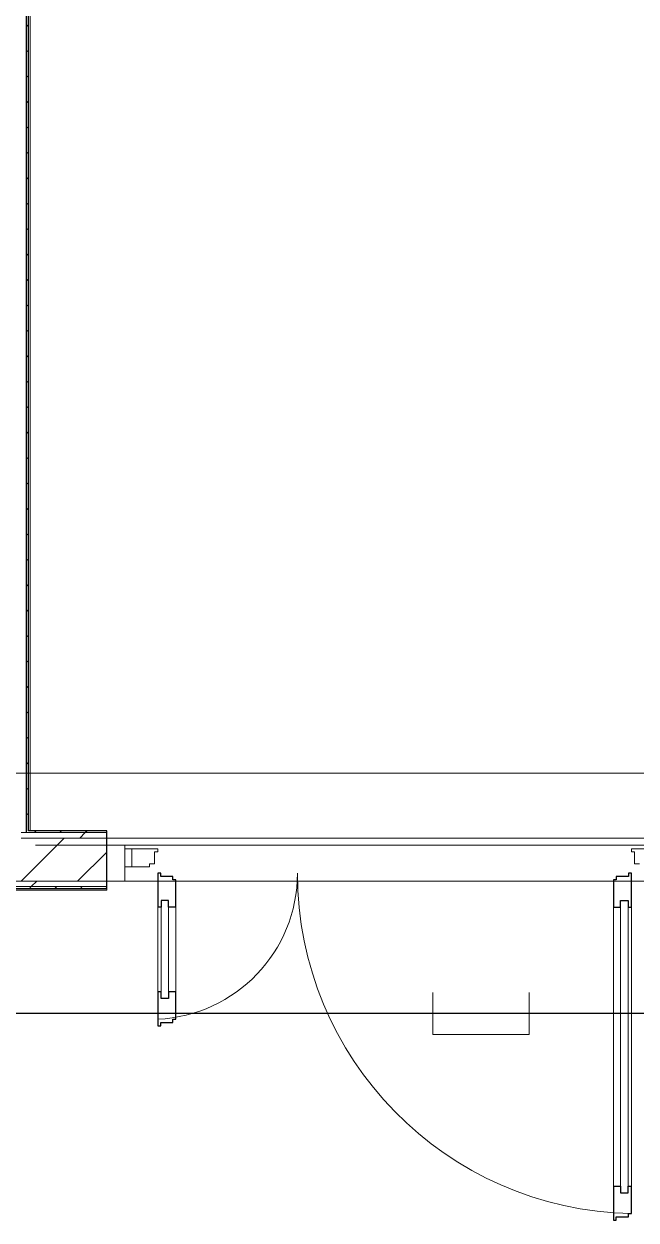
# Model space of a CAD drawing. Header units: millimetres. Extents: x -495897 to 1376592, y -28539 to 470976.
# Drawn here: x 294224 to 295925, y 350193 to 353518 of the extents above; entities that cross this region are included whole.
import ezdxf

# ---------------------------------------------------------------- set-up
doc = ezdxf.new("R2010")
doc.units = ezdxf.units.MM
doc.linetypes.add('ADSK_Линия сетки', pattern=[25, 20, -2.5, 0, -2.5])
doc.linetypes.add('ADSK_Сверху', pattern=[450, 300, -150])
for name, color, linetype, lineweight in [('RC-Линии_связи-Адресные', 5, 'Continuous', 30), ('Витраж', 7, 'Continuous', 9), ('Двери', 252, 'Continuous', 9), ('Линии', 7, 'Continuous', 9), ('Ограждение', 252, 'Continuous', 9), ('Оси', 252, 'Continuous', 9), ('Стены наружные', 7, 'Continuous', 18), ('Стены штриховка', 7, 'Continuous', 9)]:
    doc.layers.add(name, color=color, linetype=linetype, lineweight=lineweight)
doc.layers.add('Двери открывание', color=7, linetype='Continuous', lineweight=9, true_color=0xc0c0c0)

# ---------------------------------------------------------------- blocks, each defined once
blk = doc.blocks.new('3 этаж')
at = {"layer": 'Витраж', "color": 251, "lineweight": 18, "true_color": 0x636466}
for p, q in [((295260.8, -9163.4), (295210.8, -9163.4)), ((295210.8, -9163.4), (295210.8, -9263.4)), ((295260.8, -9173.4), (295260.8, -9163.4)), ((295260.8, -9263.4), (295260.8, -9223.4)), ((295210.8, -9263.4), (295260.8, -9263.4))]:
    blk.add_line(p, q, dxfattribs=at)
at = {"layer": 'Двери', "color": 251, "true_color": 0x636466}
for p, q in [((295260.8, -9173.4), (295260.8, -9223.4)), ((295280.8, -9173.4), (295260.8, -9173.4)), ((295280.8, -9223.4), (295280.8, -9173.4)), ((295352.8, -9173.4), (295280.8, -9173.4)), ((295280.8, -9173.4), (295280.8, -9223.4)), ((295352.8, -9181.4), (295352.8, -9173.4)), ((296740.8, -9173.4), (296668.8, -9173.4)), ((296668.8, -9173.4), (296668.8, -9181.4)), ((295343.8, -9215.4), (295343.8, -9181.4)), ((295343.8, -9181.4), (295352.8, -9181.4)), ((296668.8, -9181.4), (296677.8, -9181.4)), ((296677.8, -9181.4), (296677.8, -9215.4)), ((295260.8, -9223.4), (295280.8, -9223.4)), ((295280.8, -9223.4), (295329.8, -9223.4)), ((295329.8, -9223.4), (295329.8, -9215.4)), ((295329.8, -9215.4), (295343.8, -9215.4)), ((296677.8, -9215.4), (296691.8, -9215.4)), ((295352.8, -9335.4), (295352.8, -9571.4)), ((295361.8, -9317.4), (295382.8, -9317.4)), ((295361.8, -9589.4), (295361.8, -9317.4)), ((295382.8, -9317.4), (295382.8, -9589.4)), ((295402.8, -9571.4), (295402.8, -9335.4)), ((296618.8, -9335.4), (296618.8, -10111.4)), ((296638.8, -9317.4), (296638.8, -10129.4)), ((296659.8, -9317.4), (296638.8, -9317.4)), ((296659.8, -10129.4), (296659.8, -9317.4)), ((296668.8, -10111.4), (296668.8, -9335.4)), ((295382.8, -9589.4), (295361.8, -9589.4)), ((296638.8, -10129.4), (296659.8, -10129.4))]:
    blk.add_line(p, q, dxfattribs=at)
at = {"layer": 'Двери', "color": 251, "lineweight": 30, "true_color": 0x636466}
for p, q in [((295360.8, -9241.4), (295352.8, -9241.4)), ((295352.8, -9241.4), (295352.8, -9335.4)), ((295360.8, -9250.4), (295360.8, -9241.4)), ((296668.8, -9241.4), (296660.8, -9241.4)), ((296660.8, -9241.4), (296660.8, -9250.4)), ((296668.8, -9335.4), (296668.8, -9241.4)), ((295394.8, -9250.4), (295360.8, -9250.4)), ((295394.8, -9259.4), (295394.8, -9250.4)), ((295402.8, -9259.4), (295394.8, -9259.4)), ((295402.8, -9335.4), (295402.8, -9259.4)), ((296626.8, -9259.4), (296618.8, -9259.4)), ((296618.8, -9259.4), (296618.8, -9335.4)), ((296626.8, -9250.4), (296626.8, -9259.4)), ((296660.8, -9250.4), (296626.8, -9250.4)), ((295361.8, -9335.4), (295352.8, -9335.4)), ((295361.8, -9317.4), (295361.8, -9335.4)), ((295382.8, -9317.4), (295361.8, -9317.4)), ((295382.8, -9335.4), (295382.8, -9317.4)), ((295402.8, -9335.4), (295382.8, -9335.4)), ((296618.8, -9335.4), (296638.8, -9335.4)), ((296638.8, -9335.4), (296638.8, -9317.4)), ((296638.8, -9317.4), (296659.8, -9317.4)), ((296659.8, -9317.4), (296659.8, -9335.4)), ((296659.8, -9335.4), (296668.8, -9335.4)), ((295352.8, -9571.4), (295352.8, -9665.4)), ((295361.8, -9571.4), (295352.8, -9571.4)), ((295361.8, -9589.4), (295361.8, -9571.4)), ((295382.8, -9571.4), (295382.8, -9589.4)), ((295402.8, -9571.4), (295382.8, -9571.4)), ((295402.8, -9647.4), (295402.8, -9571.4)), ((295382.8, -9589.4), (295361.8, -9589.4)), ((295352.8, -9665.4), (295360.8, -9665.4)), ((295360.8, -9665.4), (295360.8, -9656.4)), ((295360.8, -9656.4), (295394.8, -9656.4)), ((295394.8, -9656.4), (295394.8, -9647.4)), ((295394.8, -9647.4), (295402.8, -9647.4)), ((296618.8, -10111.4), (296618.8, -10205.4)), ((296618.8, -10111.4), (296638.8, -10111.4)), ((296638.8, -10111.4), (296638.8, -10129.4)), ((296638.8, -10129.4), (296659.8, -10129.4)), ((296659.8, -10111.4), (296668.8, -10111.4)), ((296659.8, -10129.4), (296659.8, -10111.4)), ((296668.8, -10187.4), (296668.8, -10111.4)), ((296618.8, -10205.4), (296626.8, -10205.4)), ((296626.8, -10205.4), (296626.8, -10196.4)), ((296626.8, -10196.4), (296660.8, -10196.4)), ((296660.8, -10196.4), (296660.8, -10187.4)), ((296660.8, -10187.4), (296668.8, -10187.4))]:
    blk.add_line(p, q, dxfattribs=at)
at = {"layer": 'Двери открывание', "color": 251, "true_color": 0x636466}
for centre, radius, start, end in [((295334.8, -9241.4), 406, 272.541, 0), ((296686.8, -9241.4), 946, 180, 268.9097)]:
    blk.add_arc(centre, radius, start, end, dxfattribs=at)
at = {"layer": 'Линии', "color": 251, "linetype": 'ADSK_Сверху', "ltscale": 200, "true_color": 0x636466}
for p, q in [((305350.8, -8963.4), (294530.8, -8963.4)), ((305350.8, -9263.4), (294530.8, -9263.4))]:
    blk.add_line(p, q, dxfattribs=at)
at = {"layer": 'Ограждение', "color": 251, "true_color": 0x636466}
for p, q in [((294998.2, -9123.6), (294998.2, -3163.4)), ((294555.8, -9288.4), (295210.8, -9288.4)), ((295210.8, -9283.4), (295210.8, -9288.4))]:
    blk.add_line(p, q, dxfattribs=at)
at = {"layer": 'Оси', "color": 251, "linetype": 'ADSK_Линия сетки', "ltscale": 200, "true_color": 0x636466}
blk.add_line((314013.1, -9163.4), (237073.5, -9163.4), dxfattribs=at)
at = {"layer": 'Стены наружные', "color": 251, "lineweight": 30, "true_color": 0x636466}
for p, q in [((294988.2, -9128.4), (294988.2, -3143.4)), ((294993.2, -9123.4), (294993.2, -3143.4)), ((295210.8, -9123.4), (294993.2, -9123.4)), ((295210.8, -9283.4), (295210.8, -9123.4)), ((294550.8, -9283.4), (295210.8, -9283.4))]:
    blk.add_line(p, q, dxfattribs=at)
at = {"layer": 'Стены наружные', "color": 251, "linetype": 'Continuous', "lineweight": 9, "true_color": 0x636466}
for p, q in [((294988.2, -6887.3), (294993.2, -6882.3)), ((294988.2, -6958), (294993.2, -6953)), ((294988.2, -7028.7), (294993.2, -7023.7)), ((294988.2, -7099.4), (294993.2, -7094.4)), ((294988.2, -7170.1), (294993.2, -7165.1)), ((294988.2, -7240.8), (294993.2, -7235.8)), ((294988.2, -7311.5), (294993.2, -7306.5)), ((294988.2, -7382.3), (294993.2, -7377.3)), ((294988.2, -7453), (294993.2, -7448)), ((294988.2, -7523.7), (294993.2, -7518.7)), ((294988.2, -7594.4), (294993.2, -7589.4)), ((294988.2, -7665.1), (294993.2, -7660.1)), ((294988.2, -7735.8), (294993.2, -7730.8)), ((294988.2, -7806.5), (294993.2, -7801.5)), ((294988.2, -7877.2), (294993.2, -7872.2)), ((294988.2, -7947.9), (294993.2, -7942.9)), ((294988.2, -8018.7), (294993.2, -8013.7)), ((294988.2, -8089.4), (294993.2, -8084.4)), ((294988.2, -8160.1), (294993.2, -8155.1)), ((294988.2, -8230.8), (294993.2, -8225.8)), ((294988.2, -8301.5), (294993.2, -8296.5)), ((294988.2, -8372.2), (294993.2, -8367.2)), ((294988.2, -8442.9), (294993.2, -8437.9)), ((294988.2, -8513.6), (294993.2, -8508.6)), ((294988.2, -8584.3), (294993.2, -8579.3)), ((294988.2, -8655), (294993.2, -8650)), ((294988.2, -8725.8), (294993.2, -8720.8)), ((294988.2, -8796.5), (294993.2, -8791.5)), ((294988.2, -8867.2), (294993.2, -8862.2)), ((294988.2, -8937.9), (294993.2, -8932.9)), ((294988.2, -9008.6), (294993.2, -9003.6)), ((294988.2, -9079.3), (294993.2, -9074.3)), ((294972.8, -9263.4), (295092.8, -9143.4)), ((295009.8, -9128.4), (295014.8, -9123.4)), ((295080.5, -9128.4), (295085.5, -9123.4)), ((295136.2, -9143.4), (295151.2, -9128.4)), ((295151.2, -9128.4), (295156.2, -9123.4)), ((295129.9, -9263.4), (295210.8, -9182.5)), ((295001.2, -9278.4), (295016.2, -9263.4)), ((294996.2, -9283.4), (295001.2, -9278.4)), ((295067, -9283.4), (295072, -9278.4)), ((295137.7, -9283.4), (295142.7, -9278.4)), ((295208.4, -9283.4), (295210.8, -9281))]:
    blk.add_line(p, q, dxfattribs=at)
at = {"layer": 'Стены наружные', "color": 251, "true_color": 0x636466}
for p, q in [((295210.8, -9143.4), (296810.8, -9143.4)), ((295352.8, -9263.4), (295260.8, -9263.4)), ((296618.8, -9263.4), (295402.8, -9263.4)), ((296760.8, -9263.4), (296668.8, -9263.4))]:
    blk.add_line(p, q, dxfattribs=at)
at = {"layer": 'Стены штриховка', "color": 251, "true_color": 0x636466}
for p, q in [((294973.2, -9128.4), (295210.8, -9128.4)), ((295210.8, -9143.4), (294973.2, -9143.4)), ((294530.8, -9263.4), (295210.8, -9263.4)), ((294550.8, -9278.4), (295210.8, -9278.4))]:
    blk.add_line(p, q, dxfattribs=at)

msp = doc.modelspace()

# ---------------------------------------------------------------- linework, layer by layer
at = {"layer": 'RC-Линии_связи-Адресные', "color": 0, "lineweight": 5}
for p, q in [((295360.996, 350825.717), (295360.996, 350709.591)), ((295628.094, 350825.717), (295628.094, 350709.591)), ((295360.996, 350709.591), (295628.094, 350709.591)), ((295628.094, 350709.591), (295360.996, 350709.591))]:
    msp.add_line(p, q, dxfattribs=at)
at = {"layer": 'RC-Линии_связи-Адресные'}
msp.add_line((304140.25, 350767.206), (287059.464, 350767.206), dxfattribs=at)

# ---------------------------------------------------------------- block references
msp.add_blockref('3 этаж', (-756.474, 360398.765))

doc.saveas('drawing.dxf')
